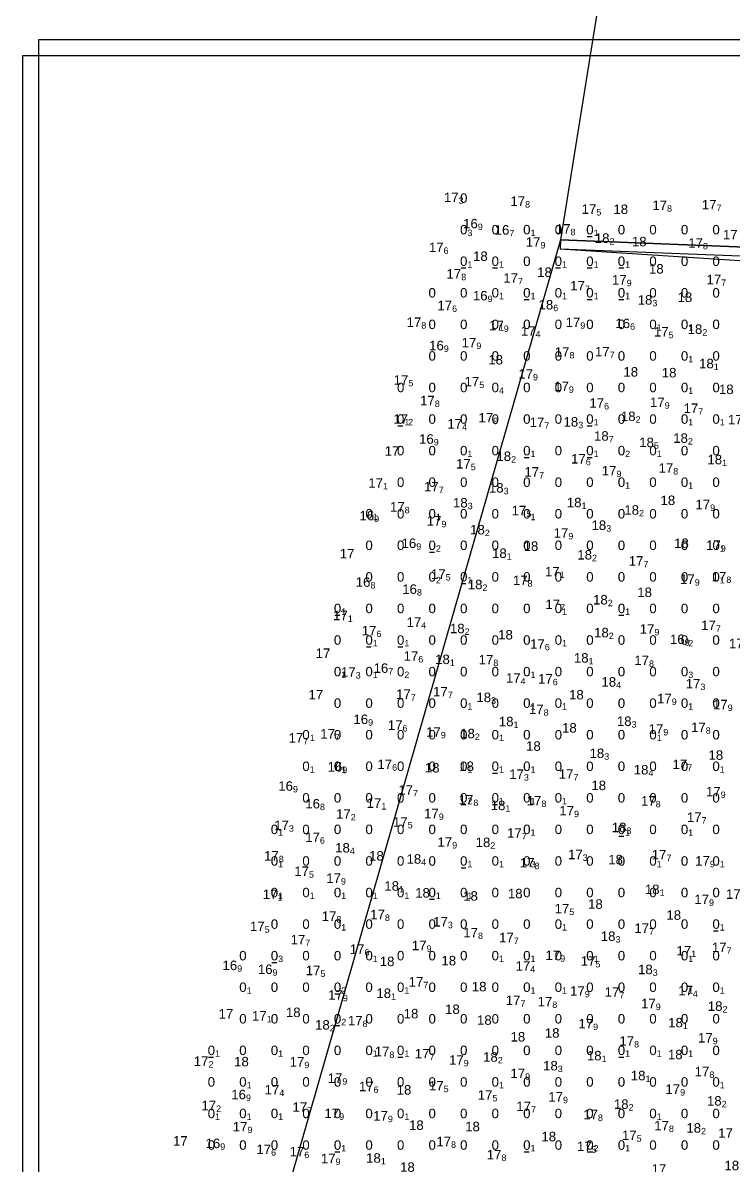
# Model space of a CAD drawing. Header units: millimetres. Extents: x 0 to 581027, y 0 to 6627194.
# Drawn here: x 580007.4 to 580142.5, y 6625820.2 to 6626037.3 of the extents above; entities that cross this region are included whole.
import ezdxf
from ezdxf.enums import TextEntityAlignment as Align

# ---------------------------------------------------------------- set-up
doc = ezdxf.new("R2010")
doc.units = ezdxf.units.MM
doc.layers.add('Soundings_1000', color=7, linetype='Continuous', true_color=0x000000)
doc.layers.add('soundings_diff', color=7, linetype='Continuous', true_color=0x000000)
for name, color, linetype in [('tiff', 7, 'Continuous'), ('tiff17.2', 7, 'Continuous'), ('Этап 3.2 верхняя бровка', 7, 'Continuous'), ('Этап 3.2 нижняя бровка', 7, 'Continuous'), ('Этап 3.2 рабочая прорезь', 7, 'Continuous'), ('Этап 4.2 нижняя бровка', 7, 'Continuous')]:
    doc.layers.add(name, color=color, linetype=linetype)
doc.styles.get("Standard").update_dxf_attribs({"font": 'arial.ttf'})
picture_1 = doc.add_image_def('image2.tif', size_in_pixel=(3838, 2796))
picture_2 = doc.add_image_def('image3.tif', size_in_pixel=(3838, 2796))
picture_3 = doc.add_image_def('image4.tif', size_in_pixel=(2844, 2049))

msp = doc.modelspace()

# ---------------------------------------------------------------- linework, layer by layer
at = {"layer": 'soundings_diff', "color": 18, "true_color": 0x000000}
for p, q in [((580114.78, 6625996.72, -0.05), (580115.72, 6625996.72, -0.05)), ((580090.78, 6625990.72, -0.05), (580091.72, 6625990.72, -0.05)), ((580096.78, 6625990.72, -0.05), (580097.72, 6625990.72, -0.05)), ((580108.78, 6625990.72, -0.05), (580109.72, 6625990.72, -0.05)), ((580114.78, 6625990.72, -0.1), (580115.72, 6625990.72, -0.1)), ((580120.78, 6625990.72, -0.07), (580121.72, 6625990.72, -0.07)), ((580102.78, 6625984.72, -0.05), (580103.72, 6625984.72, -0.05)), ((580114.78, 6625984.72, -0.07), (580115.72, 6625984.72, -0.07)), ((580120.78, 6625984.72, -0.07), (580121.72, 6625984.72, -0.07)), ((580078.78, 6625960.72, -0.11), (580079.72, 6625960.72, -0.11)), ((580114.78, 6625960.72, -0.06), (580115.72, 6625960.72, -0.06)), ((580102.78, 6625954.72, -0.09), (580103.72, 6625954.72, -0.09)), ((580114.78, 6625954.72, -0.14), (580115.72, 6625954.72, -0.14)), ((580084.78, 6625936.72, -0.18), (580085.72, 6625936.72, -0.18)), ((580090.78, 6625930.72, -0.05), (580091.72, 6625930.72, -0.05)), ((580066.78, 6625924.72, -0.06), (580067.72, 6625924.72, -0.06)), ((580120.78, 6625924.72, -0.05), (580121.72, 6625924.72, -0.05)), ((580072.78, 6625918.72, -0.09), (580073.72, 6625918.72, -0.09)), ((580078.78, 6625918.72, -0.06), (580079.72, 6625918.72, -0.06)), ((580096.78, 6625894.72, -0.05), (580097.72, 6625894.72, -0.05)), ((580090.78, 6625888.72, -0.21), (580091.72, 6625888.72, -0.21)), ((580096.78, 6625888.72, -0.06), (580097.72, 6625888.72, -0.06)), ((580120.78, 6625882.72, -0.09), (580121.72, 6625882.72, -0.09)), ((580090.78, 6625876.72, -0.05), (580091.72, 6625876.72, -0.05)), ((580084.78, 6625870.72, -0.05), (580085.72, 6625870.72, -0.05)), ((580138.78, 6625864.72, -0.05), (580139.72, 6625864.72, -0.05)), ((580054.78, 6625858.72, -0.27), (580055.72, 6625858.72, -0.27)), ((580066.78, 6625852.72, -0.15), (580067.72, 6625852.72, -0.15)), ((580066.78, 6625846.72, -0.2), (580067.72, 6625846.72, -0.2)), ((580042.78, 6625840.72, -0.08), (580043.72, 6625840.72, -0.08)), ((580078.78, 6625840.72, -0.05), (580079.72, 6625840.72, -0.05)), ((580120.78, 6625840.72, -0.06), (580121.72, 6625840.72, -0.06)), ((580066.78, 6625822.72, -0.06), (580067.72, 6625822.72, -0.06)), ((580102.78, 6625822.72, -0.05), (580103.72, 6625822.72, -0.05)), ((580114.78, 6625822.72, -0.16), (580115.72, 6625822.72, -0.16))]:
    msp.add_line(p, q, dxfattribs=at)
at = {"layer": 'Этап 3.2 верхняя бровка', "color": 3, "lineweight": 30}
msp.add_lwpolyline([(580109.64, 6625994.38), (580176, 6625990.07), (580289.72, 6625956.01), (580347.34, 6625928.72), (580434.28, 6625915.16), (580568.81, 6625931.39), (580570.09, 6625963.7)], dxfattribs=at)
at = {"layer": 'Этап 3.2 нижняя бровка', "color": 1, "lineweight": 30}
msp.add_lwpolyline([(580576.58, 6626127.97), (580534.6, 6626089.19), (580127.29, 6626105.37), (580109.71, 6625996.05), (580570.65, 6625977.85), (580576.58, 6626127.97)], dxfattribs=at)
at = {"layer": 'Этап 3.2 рабочая прорезь', "color": 5, "lineweight": 30}
msp.add_lwpolyline([(580109.71, 6625996.05), (580109.64, 6625994.38), (580176.53, 6625991.74), (580290.65, 6625968.42), (580348.76, 6625957.82), (580436, 6625950.56), (580570.09, 6625963.7), (580570.65, 6625977.85)], dxfattribs=at)
at = {"layer": 'Этап 4.2 нижняя бровка', "color": 1, "lineweight": 30}
msp.add_lwpolyline([(580570.65, 6625977.85), (580109.71, 6625996.05), (580034.52, 6625734.46), (580560.2, 6625713.67), (580570.65, 6625977.85)], dxfattribs=at)

# ---------------------------------------------------------------- texts
at = {"layer": 'Soundings_1000', "color": 18, "true_color": 0x000000}
for s, p in [('17', (580090.32, 6626004.13, 17.29)), ('17', (580102.97, 6626003.42, 17.78)), ('17', (580129.97, 6626002.64, 17.82)), ('17', (580139.38, 6626002.76, 17.65)), ('17', (580116.52, 6626001.91, 17.48)), ('18', (580122.56, 6626001.88, 18.03)), ('16', (580093.98, 6625999.15, 16.88)), ('16', (580099.98, 6625997.95, 16.72)), ('17', (580111.61, 6625998.15, 17.77)), ('17', (580105.89, 6625995.65, 17.93)), ('18', (580119.02, 6625996.39, 18.16)), ('18', (580126.08, 6625995.73, 18)), ('17', (580143.39, 6625997.05, 17.29)), ('17', (580087.46, 6625994.63, 17.59)), ('17', (580136.8, 6625995.47, 17.8)), ('18', (580095.87, 6625992.96, 17.95)), ('17', (580090.81, 6625989.61, 17.82)), ('18', (580108.06, 6625989.91, 17.97)), ('18', (580129.33, 6625990.56, 17.95)), ('17', (580101.61, 6625988.8, 17.65)), ('17', (580114.34, 6625987.34, 17.73)), ('17', (580122.29, 6625988.47, 17.89)), ('17', (580140.27, 6625988.53, 17.67)), ('16', (580095.84, 6625985.45, 16.89)), ('18', (580134.76, 6625985.15, 18.03)), ('17', (580089.08, 6625983.59, 17.64)), ('18', (580108.32, 6625983.73, 18.59)), ('18', (580127.18, 6625984.65, 18.32)), ('17', (580083.22, 6625980.41, 17.78)), ('17', (580098.92, 6625979.79, 17.86)), ('17', (580104.96, 6625978.75, 17.41)), ('17', (580113.47, 6625980.39, 17.89)), ('16', (580122.94, 6625980.19, 16.61)), ('17', (580130.26, 6625978.59, 17.48)), ('18', (580136.68, 6625979.09, 18.16)), ('17', (580093.7, 6625976.52, 17.87)), ('16', (580087.51, 6625975.98, 16.89)), ('17', (580111.41, 6625974.75, 17.8)), ('17', (580119.05, 6625974.81, 17.68)), ('18', (580098.77, 6625973.28, 18.03)), ('18', (580138.86, 6625972.55, 18.08)), ('17', (580104.47, 6625970.56, 17.91)), ('18', (580124.46, 6625970.97, 17.98)), ('18', (580131.76, 6625970.82, 17.98)), ('17', (580080.77, 6625969.44, 17.5)), ('17', (580094.25, 6625969.12, 17.45)), ('17', (580111.3, 6625968.21, 17.93)), ('18', (580142.63, 6625967.65, 18.04)), ('17', (580085.8, 6625965.52, 17.82)), ('17', (580117.99, 6625965.04, 17.59)), ('17', (580129.52, 6625965.19, 17.94)), ('17', (580135.9, 6625964.06, 17.72)), ('17', (580080.72, 6625962.02, 17.19)), ('17', (580090.98, 6625961.1, 17.4)), ('17', (580096.9, 6625962.25, 17.92)), ('17', (580106.62, 6625961.38, 17.68)), ('18', (580113.07, 6625961.48, 18.32)), ('18', (580123.99, 6625962.52, 18.15)), ('17', (580144.33, 6625961.89, 17.71)), ('18', (580118.87, 6625958.79, 18.67)), ('16', (580085.6, 6625958.21, 16.9)), ('18', (580127.47, 6625957.56, 18.48)), ('18', (580133.94, 6625958.38, 18.21)), ('17', (580079.06, 6625955.92, 17.01)), ('18', (580100.31, 6625954.94, 18.24)), ('17', (580114.51, 6625954.45, 17.57)), ('17', (580092.64, 6625953.5, 17.46)), ('17', (580120.35, 6625952.19, 17.91)), ('17', (580131.15, 6625952.68, 17.8)), ('18', (580140.44, 6625954.3, 18.05)), ('17', (580105.63, 6625951.96, 17.68)), ('17', (580075.94, 6625949.85, 17.09)), ('17', (580086.55, 6625949.16, 17.69)), ('18', (580098.88, 6625948.93, 18.28)), ('18', (580092.05, 6625946.09, 18.25)), ('18', (580113.7, 6625946.14, 18.05)), ('18', (580131.52, 6625946.56, 18.04)), ('17', (580138.16, 6625945.76, 17.86)), ('16', (580074.26, 6625943.65, 16.94)), ('17', (580080.06, 6625945.31, 17.81)), ('17', (580103.2, 6625944.61, 17.49)), ('18', (580124.64, 6625944.72, 18.19)), ('17', (580087.06, 6625942.65, 17.94)), ('18', (580118.4, 6625941.82, 18.27)), ('18', (580095.31, 6625940.97, 18.19)), ('17', (580111.2, 6625940.36, 17.86)), ('16', (580082.27, 6625938.39, 16.88)), ('18', (580105.48, 6625937.84, 17.95)), ('18', (580134.11, 6625938.39, 17.99)), ('17', (580140.19, 6625938.03, 17.94)), ('17', (580070.52, 6625936.43, 17.04)), ('18', (580099.48, 6625936.5, 18.13)), ('18', (580115.7, 6625936.2, 18.16)), ('17', (580125.48, 6625935.04, 17.68)), ('17', (580109.54, 6625933, 17.09)), ('16', (580073.55, 6625931.01, 16.8)), ('17', (580087.86, 6625932.52, 17.46)), ('18', (580094.87, 6625930.55, 18.15)), ('17', (580103.44, 6625931.35, 17.82)), ('17', (580135.24, 6625931.57, 17.85)), ('17', (580141.24, 6625932.06, 17.83)), ('16', (580082.4, 6625929.67, 16.79)), ('18', (580127.1, 6625929.07, 17.98)), ('17', (580109.62, 6625926.77, 17.69)), ('18', (580118.69, 6625927.65, 18.18)), ('17', (580069.25, 6625924.67, 17.07)), ('17', (580074.69, 6625921.78, 17.57)), ('17', (580083.22, 6625923.39, 17.43)), ('18', (580091.47, 6625922.2, 18.17)), ('17', (580127.57, 6625922.1, 17.89)), ('17', (580139.25, 6625922.8, 17.72)), ('18', (580100.64, 6625921, 17.95)), ('18', (580118.89, 6625921.41, 18.22)), ('16', (580133.32, 6625920.14, 16.87)), ('17', (580065.93, 6625917.49, 16.99)), ('17', (580106.71, 6625919.25, 17.61)), ('17', (580144.52, 6625919.33, 17.09)), ('17', (580082.66, 6625916.95, 17.55)), ('18', (580088.66, 6625916.32, 18.1)), ('17', (580096.92, 6625916.25, 17.83)), ('18', (580115.04, 6625916.6, 18.08)), ('17', (580126.53, 6625916.12, 17.83)), ('17', (580070.75, 6625913.91, 17.27)), ('16', (580076.95, 6625914.66, 16.7)), ('17', (580102.12, 6625912.79, 17.44)), ('17', (580108.23, 6625912.62, 17.59)), ('18', (580120.29, 6625912.05, 18.4)), ('17', (580136.32, 6625911.71, 17.31)), ('17', (580064.57, 6625909.61, 16.98)), ('17', (580081.22, 6625909.7, 17.71)), ('17', (580088.27, 6625910.2, 17.65)), ('18', (580096.5, 6625909.09, 18.29)), ('18', (580114.13, 6625909.61, 18)), ('17', (580130.86, 6625908.88, 17.93)), ('17', (580106.5, 6625906.83, 17.77)), ('17', (580141.5, 6625907.73, 17.85)), ('16', (580073.11, 6625904.93, 16.88)), ('18', (580100.77, 6625904.51, 18.13)), ('18', (580123.22, 6625904.57, 18.29)), ('17', (580079.66, 6625903.82, 17.63)), ('17', (580086.94, 6625902.53, 17.93)), ('18', (580093.41, 6625902.22, 18.18)), ('18', (580112.8, 6625903.31, 17.96)), ('17', (580129.26, 6625903.08, 17.86)), ('17', (580137.33, 6625903.4, 17.8)), ('17', (580060.77, 6625901.4, 17.68)), ('17', (580066.8, 6625902.16, 17.66)), ('18', (580105.95, 6625899.84, 18.03)), ('18', (580118.02, 6625898.47, 18.27)), ('18', (580140.65, 6625898.13, 18.02)), ('16', (580068.2, 6625895.9, 16.93)), ('17', (580077.68, 6625896.38, 17.57)), ('18', (580086.69, 6625895.72, 17.99)), ('18', (580093.24, 6625896, 18.04)), ('17', (580133.8, 6625896.35, 17.72)), ('17', (580102.74, 6625894.49, 17.33)), ('17', (580112.17, 6625894.52, 17.74)), ('18', (580126.43, 6625895.35, 18.39)), ('16', (580058.82, 6625892.25, 16.94)), ('17', (580081.65, 6625891.5, 17.74)), ('18', (580118.37, 6625892.37, 18)), ('17', (580093.13, 6625889.66, 17.8)), ('17', (580106.08, 6625889.48, 17.75)), ('17', (580127.81, 6625889.42, 17.82)), ('17', (580140.17, 6625891.19, 17.91)), ('16', (580063.96, 6625888.89, 16.78)), ('17', (580075.63, 6625889, 17.05)), ('18', (580099.23, 6625888.56, 18.13)), ('17', (580112.28, 6625887.55, 17.93)), ('17', (580069.81, 6625886.93, 17.21)), ('17', (580080.64, 6625885.42, 17.51)), ('17', (580086.55, 6625887.03, 17.94)), ('17', (580136.54, 6625886.33, 17.71)), ('17', (580058.05, 6625884.78, 17.31)), ('17', (580102.33, 6625883.31, 17.65)), ('18', (580122.25, 6625884.37, 18.27)), ('17', (580063.94, 6625882.51, 17.58)), ('18', (580069.64, 6625880.51, 18.43)), ('17', (580089.1, 6625881.59, 17.91)), ('18', (580096.36, 6625881.54, 18.18)), ('17', (580056.12, 6625878.98, 17.75)), ('18', (580076.09, 6625878.97, 17.95)), ('18', (580083.22, 6625878.38, 18.36)), ('17', (580113.93, 6625879.24, 17.27)), ('17', (580129.85, 6625879.2, 17.67)), ('17', (580104.76, 6625877.66, 17.8)), ('18', (580121.58, 6625878.26, 18.03)), ('17', (580138.11, 6625878.02, 17.85)), ('17', (580061.86, 6625876.05, 17.47)), ('17', (580067.94, 6625874.73, 17.91)), ('18', (580078.99, 6625873.25, 18.11)), ('18', (580084.86, 6625871.95, 17.98)), ('18', (580102.49, 6625871.81, 17.96)), ('18', (580128.55, 6625872.6, 18.05)), ('17', (580055.88, 6625871.67, 17.06)), ('18', (580093.99, 6625871.35, 17.97)), ('18', (580117.74, 6625869.81, 18)), ('17', (580137.95, 6625870.69, 17.94)), ('17', (580143.97, 6625871.7, 17.72)), ('17', (580067.08, 6625867.51, 17.76)), ('17', (580076.3, 6625867.82, 17.77)), ('17', (580111.37, 6625868.94, 17.54)), ('18', (580132.64, 6625867.72, 17.99)), ('17', (580053.44, 6625865.57, 17.45)), ('17', (580088.28, 6625866.44, 17.34)), ('17', (580094.01, 6625864.38, 17.81)), ('17', (580100.82, 6625863.45, 17.7)), ('18', (580120.16, 6625863.71, 18.25)), ('17', (580126.55, 6625865.23, 17.74)), ('17', (580061.16, 6625863.04, 17.65)), ('17', (580072.42, 6625861.24, 17.62)), ('17', (580084.22, 6625861.94, 17.86)), ('17', (580141.29, 6625861.58, 17.72)), ('18', (580078.12, 6625858.91, 18)), ('18', (580089.85, 6625859.06, 18)), ('17', (580109.64, 6625860.07, 17.93)), ('17', (580116.35, 6625858.99, 17.51)), ('17', (580134.56, 6625860.94, 17.14)), ('16', (580048.21, 6625858.16, 16.93)), ('16', (580054.94, 6625857.41, 16.86)), ('17', (580064.04, 6625857.19, 17.49)), ('17', (580103.95, 6625858.05, 17.35)), ('18', (580127.25, 6625857.38, 18.29)), ('17', (580083.62, 6625855.03, 17.7)), ('17', (580068.31, 6625852.54, 17.93)), ('18', (580077.48, 6625852.86, 18.13)), ('18', (580095.63, 6625854.12, 18)), ('17', (580114.33, 6625853.3, 17.93)), ('17', (580120.89, 6625853.09, 17.74)), ('17', (580134.89, 6625853.37, 17.36)), ('17', (580102.09, 6625851.52, 17.72)), ('17', (580108.14, 6625851.27, 17.75)), ('17', (580127.82, 6625850.9, 17.89)), ('18', (580140.52, 6625850.41, 18.16)), ('17', (580047.46, 6625848.95, 17.01)), ('17', (580053.82, 6625848.56, 17.07)), ('18', (580060.27, 6625849.23, 17.98)), ('18', (580082.67, 6625848.98, 17.98)), ('18', (580090.55, 6625849.81, 17.95)), ('18', (580065.82, 6625846.85, 18.18)), ('17', (580072.06, 6625847.65, 17.78)), ('18', (580096.62, 6625847.76, 18)), ('17', (580115.91, 6625847.08, 17.89)), ('18', (580132.98, 6625847.27, 18.11)), ('18', (580103, 6625844.58, 18.02)), ('18', (580109.52, 6625845.31, 17.98)), ('17', (580123.7, 6625843.77, 17.83)), ('17', (580138.65, 6625844.39, 17.89)), ('17', (580077.16, 6625841.78, 17.8)), ('17', (580042.75, 6625839.95, 17.24)), ('18', (580050.42, 6625839.86, 18)), ('17', (580060.98, 6625839.82, 17.88)), ('17', (580084.79, 6625841.37, 17.74)), ('17', (580091.3, 6625840.17, 17.92)), ('18', (580097.77, 6625840.74, 18.18)), ('18', (580117.52, 6625841, 18.06)), ('18', (580132.93, 6625841.2, 17.99)), ('17', (580102.98, 6625837.63, 17.94)), ('18', (580109.19, 6625839.09, 18.27)), ('18', (580125.87, 6625837.22, 18.05)), ('17', (580138.02, 6625837.98, 17.79)), ('17', (580068.21, 6625836.71, 17.87)), ('17', (580074.16, 6625835.14, 17.62)), ('17', (580087.48, 6625835.27, 17.46)), ('16', (580049.88, 6625833.6, 16.86)), ('17', (580056.23, 6625834.53, 17.36)), ('18', (580081.34, 6625834.5, 18.02)), ('17', (580096.76, 6625833.51, 17.45)), ('17', (580110.17, 6625833.17, 17.86)), ('17', (580132.45, 6625834.62, 17.94)), ('17', (580044.2, 6625831.52, 17.18)), ('17', (580061.52, 6625831.22, 17.7)), ('17', (580104.1, 6625831.37, 17.72)), ('18', (580122.65, 6625831.78, 18.18)), ('18', (580140.36, 6625832.4, 18.19)), ('17', (580067.6, 6625830.02, 17.9)), ('17', (580076.87, 6625829.56, 17.93)), ('17', (580116.82, 6625829.8, 17.83)), ('17', (580050.17, 6625827.5, 17.93)), ('18', (580083.69, 6625827.78, 18.01)), ('18', (580094.37, 6625827.52, 18.01)), ('17', (580130.32, 6625827.7, 17.76)), ('18', (580136.44, 6625827.26, 18.23)), ('17', (580142.49, 6625826.28, 17.9)), ('17', (580038.8, 6625824.79, 17)), ('16', (580044.99, 6625824.32, 16.91)), ('17', (580088.89, 6625824.68, 17.81)), ('18', (580108.87, 6625825.62, 17.97)), ('17', (580124.18, 6625825.84, 17.5)), ('17', (580054.66, 6625823.19, 17.64)), ('17', (580060.97, 6625822.74, 17.63)), ('17', (580098.48, 6625822.19, 17.78)), ('17', (580115.63, 6625823.75, 17.53)), ('17', (580066.92, 6625821.44, 17.88)), ('18', (580075.53, 6625821.54, 18.07)), ('18', (580081.99, 6625819.81, 18.19)), ('18', (580143.68, 6625820.12, 18.24)), ('17', (580129.83, 6625819.45, 17.94))]:
    msp.add_text(s, height=1.8, dxfattribs=at).set_placement(p, align=Align.MIDDLE_RIGHT)
for s, p in [('3', (580090.32, 6626004.13, 17.29)), ('8', (580102.97, 6626003.42, 17.78)), ('5', (580116.52, 6626001.91, 17.48)), ('8', (580129.97, 6626002.64, 17.82)), ('7', (580139.38, 6626002.76, 17.65)), ('9', (580093.98, 6625999.15, 16.88)), ('7', (580099.98, 6625997.95, 16.72)), ('8', (580111.61, 6625998.15, 17.77)), ('6', (580087.46, 6625994.63, 17.59)), ('9', (580105.89, 6625995.65, 17.93)), ('2', (580119.02, 6625996.39, 18.16)), ('8', (580136.8, 6625995.47, 17.8)), ('8', (580090.81, 6625989.61, 17.82)), ('7', (580101.61, 6625988.8, 17.65)), ('9', (580122.29, 6625988.47, 17.89)), ('7', (580140.27, 6625988.53, 17.67)), ('7', (580114.34, 6625987.34, 17.73)), ('6', (580089.08, 6625983.59, 17.64)), ('9', (580095.84, 6625985.45, 16.89)), ('6', (580108.32, 6625983.73, 18.59)), ('3', (580127.18, 6625984.65, 18.32)), ('8', (580083.22, 6625980.41, 17.78)), ('9', (580098.92, 6625979.79, 17.86)), ('9', (580113.47, 6625980.39, 17.89)), ('6', (580122.94, 6625980.19, 16.61)), ('4', (580104.96, 6625978.75, 17.41)), ('5', (580130.26, 6625978.59, 17.48)), ('2', (580136.68, 6625979.09, 18.16)), ('9', (580087.51, 6625975.98, 16.89)), ('9', (580093.7, 6625976.52, 17.87)), ('7', (580119.05, 6625974.81, 17.68)), ('8', (580111.41, 6625974.75, 17.8)), ('9', (580104.47, 6625970.56, 17.91)), ('1', (580138.86, 6625972.55, 18.08)), ('5', (580080.77, 6625969.44, 17.5)), ('5', (580094.25, 6625969.12, 17.45)), ('9', (580111.3, 6625968.21, 17.93)), ('8', (580085.8, 6625965.52, 17.82)), ('6', (580117.99, 6625965.04, 17.59)), ('9', (580129.52, 6625965.19, 17.94)), ('7', (580135.9, 6625964.06, 17.72)), ('2', (580080.72, 6625962.02, 17.19)), ('9', (580096.9, 6625962.25, 17.92)), ('2', (580123.99, 6625962.52, 18.15)), ('4', (580090.98, 6625961.1, 17.4)), ('7', (580106.62, 6625961.38, 17.68)), ('3', (580113.07, 6625961.48, 18.32)), ('9', (580085.6, 6625958.21, 16.9)), ('7', (580118.87, 6625958.79, 18.67)), ('5', (580127.47, 6625957.56, 18.48)), ('2', (580133.94, 6625958.38, 18.21)), ('5', (580092.64, 6625953.5, 17.46)), ('2', (580100.31, 6625954.94, 18.24)), ('6', (580114.51, 6625954.45, 17.57)), ('1', (580140.44, 6625954.3, 18.05)), ('7', (580105.63, 6625951.96, 17.68)), ('9', (580120.35, 6625952.19, 17.91)), ('8', (580131.15, 6625952.68, 17.8)), ('1', (580075.94, 6625949.85, 17.09)), ('7', (580086.55, 6625949.16, 17.69)), ('3', (580098.88, 6625948.93, 18.28)), ('8', (580080.06, 6625945.31, 17.81)), ('3', (580092.05, 6625946.09, 18.25)), ('5', (580103.2, 6625944.61, 17.49)), ('1', (580113.7, 6625946.14, 18.05)), ('2', (580124.64, 6625944.72, 18.19)), ('9', (580138.16, 6625945.76, 17.86)), ('9', (580074.26, 6625943.65, 16.94)), ('9', (580087.06, 6625942.65, 17.94)), ('2', (580095.31, 6625940.97, 18.19)), ('9', (580111.2, 6625940.36, 17.86)), ('3', (580118.4, 6625941.82, 18.27)), ('9', (580082.27, 6625938.39, 16.88)), ('9', (580140.19, 6625938.03, 17.94)), ('1', (580099.48, 6625936.5, 18.13)), ('2', (580115.7, 6625936.2, 18.16)), ('7', (580125.48, 6625935.04, 17.68)), ('5', (580087.86, 6625932.52, 17.46)), ('8', (580103.44, 6625931.35, 17.82)), ('1', (580109.54, 6625933, 17.09)), ('9', (580135.24, 6625931.57, 17.85)), ('8', (580141.24, 6625932.06, 17.83)), ('8', (580073.55, 6625931.01, 16.8)), ('8', (580082.4, 6625929.67, 16.79)), ('2', (580094.87, 6625930.55, 18.15)), ('2', (580118.69, 6625927.65, 18.18)), ('7', (580109.62, 6625926.77, 17.69)), ('1', (580069.25, 6625924.67, 17.07)), ('4', (580083.22, 6625923.39, 17.43)), ('7', (580139.25, 6625922.8, 17.72)), ('6', (580074.69, 6625921.78, 17.57)), ('2', (580091.47, 6625922.2, 18.17)), ('2', (580118.89, 6625921.41, 18.22)), ('9', (580127.57, 6625922.1, 17.89)), ('6', (580106.71, 6625919.25, 17.61)), ('9', (580133.32, 6625920.14, 16.87)), ('6', (580082.66, 6625916.95, 17.55)), ('1', (580088.66, 6625916.32, 18.1)), ('8', (580096.92, 6625916.25, 17.83)), ('1', (580115.04, 6625916.6, 18.08)), ('7', (580076.95, 6625914.66, 16.7)), ('8', (580126.53, 6625916.12, 17.83)), ('3', (580070.75, 6625913.91, 17.27)), ('4', (580102.12, 6625912.79, 17.44)), ('6', (580108.23, 6625912.62, 17.59)), ('4', (580120.29, 6625912.05, 18.4)), ('7', (580081.22, 6625909.7, 17.71)), ('7', (580088.27, 6625910.2, 17.65)), ('3', (580136.32, 6625911.71, 17.31)), ('3', (580096.5, 6625909.09, 18.29)), ('9', (580130.86, 6625908.88, 17.93)), ('9', (580141.5, 6625907.73, 17.85)), ('8', (580106.5, 6625906.83, 17.77)), ('9', (580073.11, 6625904.93, 16.88)), ('6', (580079.66, 6625903.82, 17.63)), ('1', (580100.77, 6625904.51, 18.13)), ('3', (580123.22, 6625904.57, 18.29)), ('8', (580137.33, 6625903.4, 17.8)), ('7', (580060.77, 6625901.4, 17.68)), ('7', (580066.8, 6625902.16, 17.66)), ('9', (580086.94, 6625902.53, 17.93)), ('2', (580093.41, 6625902.22, 18.18)), ('9', (580129.26, 6625903.08, 17.86)), ('3', (580118.02, 6625898.47, 18.27)), ('9', (580068.2, 6625895.9, 16.93)), ('6', (580077.68, 6625896.38, 17.57)), ('3', (580102.74, 6625894.49, 17.33)), ('7', (580112.17, 6625894.52, 17.74)), ('4', (580126.43, 6625895.35, 18.39)), ('7', (580133.8, 6625896.35, 17.72)), ('9', (580058.82, 6625892.25, 16.94)), ('7', (580081.65, 6625891.5, 17.74)), ('9', (580140.17, 6625891.19, 17.91)), ('8', (580063.96, 6625888.89, 16.78)), ('1', (580075.63, 6625889, 17.05)), ('8', (580093.13, 6625889.66, 17.8)), ('1', (580099.23, 6625888.56, 18.13)), ('8', (580106.08, 6625889.48, 17.75)), ('8', (580127.81, 6625889.42, 17.82)), ('2', (580069.81, 6625886.93, 17.21)), ('9', (580086.55, 6625887.03, 17.94)), ('9', (580112.28, 6625887.55, 17.93)), ('7', (580136.54, 6625886.33, 17.71)), ('3', (580058.05, 6625884.78, 17.31)), ('5', (580080.64, 6625885.42, 17.51)), ('3', (580122.25, 6625884.37, 18.27)), ('6', (580063.94, 6625882.51, 17.58)), ('9', (580089.1, 6625881.59, 17.91)), ('2', (580096.36, 6625881.54, 18.18)), ('7', (580102.33, 6625883.31, 17.65)), ('4', (580069.64, 6625880.51, 18.43)), ('3', (580113.93, 6625879.24, 17.27)), ('8', (580056.12, 6625878.98, 17.75)), ('4', (580083.22, 6625878.38, 18.36)), ('8', (580104.76, 6625877.66, 17.8)), ('7', (580129.85, 6625879.2, 17.67)), ('9', (580138.11, 6625878.02, 17.85)), ('5', (580061.86, 6625876.05, 17.47)), ('9', (580067.94, 6625874.73, 17.91)), ('1', (580078.99, 6625873.25, 18.11)), ('1', (580055.88, 6625871.67, 17.06)), ('1', (580128.55, 6625872.6, 18.05)), ('9', (580137.95, 6625870.69, 17.94)), ('5', (580111.37, 6625868.94, 17.54)), ('8', (580067.08, 6625867.51, 17.76)), ('8', (580076.3, 6625867.82, 17.77)), ('3', (580088.28, 6625866.44, 17.34)), ('5', (580053.44, 6625865.57, 17.45)), ('8', (580094.01, 6625864.38, 17.81)), ('7', (580126.55, 6625865.23, 17.74)), ('7', (580061.16, 6625863.04, 17.65)), ('9', (580084.22, 6625861.94, 17.86)), ('7', (580100.82, 6625863.45, 17.7)), ('3', (580120.16, 6625863.71, 18.25)), ('6', (580072.42, 6625861.24, 17.62)), ('9', (580109.64, 6625860.07, 17.93)), ('1', (580134.56, 6625860.94, 17.14)), ('7', (580141.29, 6625861.58, 17.72)), ('9', (580048.21, 6625858.16, 16.93)), ('4', (580103.95, 6625858.05, 17.35)), ('5', (580116.35, 6625858.99, 17.51)), ('9', (580054.94, 6625857.41, 16.86)), ('5', (580064.04, 6625857.19, 17.49)), ('3', (580127.25, 6625857.38, 18.29)), ('7', (580083.62, 6625855.03, 17.7)), ('9', (580114.33, 6625853.3, 17.93)), ('4', (580134.89, 6625853.37, 17.36)), ('9', (580068.31, 6625852.54, 17.93)), ('1', (580077.48, 6625852.86, 18.13)), ('7', (580102.09, 6625851.52, 17.72)), ('8', (580108.14, 6625851.27, 17.75)), ('7', (580120.89, 6625853.09, 17.74)), ('9', (580127.82, 6625850.9, 17.89)), ('2', (580140.52, 6625850.41, 18.16)), ('1', (580053.82, 6625848.56, 17.07)), ('2', (580065.82, 6625846.85, 18.18)), ('8', (580072.06, 6625847.65, 17.78)), ('9', (580115.91, 6625847.08, 17.89)), ('1', (580132.98, 6625847.27, 18.11)), ('8', (580123.7, 6625843.77, 17.83)), ('9', (580138.65, 6625844.39, 17.89)), ('8', (580077.16, 6625841.78, 17.8)), ('7', (580084.79, 6625841.37, 17.74)), ('9', (580091.3, 6625840.17, 17.92)), ('2', (580097.77, 6625840.74, 18.18)), ('1', (580117.52, 6625841, 18.06)), ('2', (580042.75, 6625839.95, 17.24)), ('9', (580060.98, 6625839.82, 17.88)), ('3', (580109.19, 6625839.09, 18.27)), ('8', (580138.02, 6625837.98, 17.79)), ('9', (580068.21, 6625836.71, 17.87)), ('9', (580102.98, 6625837.63, 17.94)), ('1', (580125.87, 6625837.22, 18.05)), ('4', (580056.23, 6625834.53, 17.36)), ('6', (580074.16, 6625835.14, 17.62)), ('5', (580087.48, 6625835.27, 17.46)), ('9', (580132.45, 6625834.62, 17.94)), ('2', (580044.2, 6625831.52, 17.18)), ('9', (580049.88, 6625833.6, 16.86)), ('5', (580096.76, 6625833.51, 17.45)), ('9', (580110.17, 6625833.17, 17.86)), ('2', (580122.65, 6625831.78, 18.18)), ('2', (580140.36, 6625832.4, 18.19)), ('7', (580061.52, 6625831.22, 17.7)), ('9', (580067.6, 6625830.02, 17.9)), ('9', (580076.87, 6625829.56, 17.93)), ('7', (580104.1, 6625831.37, 17.72)), ('8', (580116.82, 6625829.8, 17.83)), ('9', (580050.17, 6625827.5, 17.93)), ('8', (580130.32, 6625827.7, 17.76)), ('2', (580136.44, 6625827.26, 18.23)), ('5', (580124.18, 6625825.84, 17.5)), ('9', (580044.99, 6625824.32, 16.91)), ('6', (580054.66, 6625823.19, 17.64)), ('8', (580088.89, 6625824.68, 17.81)), ('5', (580115.63, 6625823.75, 17.53)), ('6', (580060.97, 6625822.74, 17.63)), ('9', (580066.92, 6625821.44, 17.88)), ('1', (580075.53, 6625821.54, 18.07)), ('8', (580098.48, 6625822.19, 17.78))]:
    msp.add_text(s, height=1.22, dxfattribs=at).set_placement(p, align=Align.TOP_LEFT)
at = {"layer": 'soundings_diff', "color": 18, "true_color": 0x000000}
for p in [(580092, 6626004, 0.01), (580092, 6625998, 0.28), (580098, 6625998, 0.02), (580104, 6625998, 0.09), (580110, 6625998, 0.04), (580116, 6625998, -0.05), (580122, 6625998, -0.03), (580128, 6625998, -0.01), (580134, 6625998, -0.03), (580140, 6625998, 0.04), (580092, 6625992, -0.05), (580098, 6625992, -0.05), (580104, 6625992, -0.02), (580110, 6625992, -0.05), (580116, 6625992, -0.1), (580122, 6625992, -0.07), (580128, 6625992), (580134, 6625992, -0.03), (580140, 6625992, -0.03), (580086, 6625986, -0.01), (580092, 6625986, 0.03), (580098, 6625986, 0.09), (580104, 6625986, -0.05), (580110, 6625986, 0.09), (580116, 6625986, -0.07), (580122, 6625986, -0.07), (580128, 6625986, -0.02), (580134, 6625986, -0.03), (580140, 6625986, -0.03), (580086, 6625980, 0.03), (580092, 6625980, -0.04), (580098, 6625980, 0.06), (580104, 6625980, 0.01), (580110, 6625980, -0.01), (580116, 6625980, 0.02), (580122, 6625980, -0.01), (580128, 6625980, 0.06), (580134, 6625980, 0.05), (580140, 6625980, 0.04), (580086, 6625974, 0.04), (580092, 6625974, 0.02), (580098, 6625974, 0.02), (580104, 6625974, -0.02), (580110, 6625974, 0.03), (580116, 6625974, 0.01), (580122, 6625974), (580128, 6625974, 0.02), (580134, 6625974, 0.05), (580140, 6625974, -0.02), (580080, 6625968, -0.02), (580086, 6625968), (580092, 6625968, 0.01), (580098, 6625968, 0.36), (580104, 6625968, 0.02), (580110, 6625968), (580116, 6625968), (580122, 6625968, 0.01), (580128, 6625968, 0.03), (580134, 6625968, 0.05), (580140, 6625968, 0.01), (580080, 6625962, -0.11), (580086, 6625962, 0.01), (580092, 6625962, 0.04), (580098, 6625962, 0.02), (580104, 6625962, 0.02), (580110, 6625962, -0.02), (580116, 6625962, -0.06), (580122, 6625962, -0.03), (580128, 6625962, 0.03), (580134, 6625962, 0.1), (580140, 6625962, 0.09), (580080, 6625956, -0.02), (580086, 6625956, 0.01), (580092, 6625956, 0.06), (580098, 6625956, -0.02), (580104, 6625956, -0.09), (580110, 6625956, -0.01), (580116, 6625956, -0.14), (580122, 6625956, 0.2), (580128, 6625956, 0.06), (580134, 6625956, -0.04), (580140, 6625956, -0.01), (580080, 6625950, 0.02), (580086, 6625950), (580092, 6625950, -0.02), (580098, 6625950, -0.02), (580104, 6625950, 0.01), (580110, 6625950), (580116, 6625950, 0.03), (580122, 6625950, 0.06), (580128, 6625950, 0.01), (580134, 6625950, 0.11), (580140, 6625950, 0.02), (580074, 6625944, 0.06), (580080, 6625944, 0.02), (580086, 6625944, 0.05), (580092, 6625944), (580098, 6625944, -0.01), (580104, 6625944, 0.06), (580110, 6625944, 0.02), (580116, 6625944, 0.02), (580122, 6625944, -0.04), (580128, 6625944, 0.02), (580134, 6625944, 0.04), (580140, 6625944, 0.04), (580074, 6625938, 0.04), (580080, 6625938, -0.04), (580086, 6625938, -0.18), (580092, 6625938, -0.02), (580098, 6625938, 0.03), (580104, 6625938, 0.02), (580110, 6625938), (580116, 6625938), (580122, 6625938, -0.03), (580128, 6625938, 0.03), (580134, 6625938), (580140, 6625938, 0.05), (580074, 6625932), (580080, 6625932, -0.02), (580086, 6625932, 0.15), (580092, 6625932, -0.05), (580098, 6625932, -0.01), (580104, 6625932, -0.03), (580110, 6625932, 0.03), (580116, 6625932, -0.02), (580122, 6625932, -0.03), (580128, 6625932), (580134, 6625932, -0.01), (580140, 6625932, 0.11), (580068, 6625926, -0.06), (580074, 6625926, 0.01), (580080, 6625926, -0.02), (580086, 6625926, -0.01), (580092, 6625926), (580098, 6625926, -0.01), (580104, 6625926), (580110, 6625926, 0.05), (580116, 6625926, -0.04), (580122, 6625926, -0.05), (580128, 6625926, 0.01), (580134, 6625926, -0.02), (580140, 6625926, 0.04), (580068, 6625920, -0.02), (580074, 6625920, -0.09), (580080, 6625920, -0.06), (580086, 6625920, -0.03), (580092, 6625920, 0.03), (580098, 6625920), (580104, 6625920, 0.02), (580110, 6625920, 0.05), (580116, 6625920, -0.02), (580122, 6625920, -0.03), (580128, 6625920, 0.01), (580134, 6625920, 0.17), (580140, 6625920, 0.04), (580068, 6625914, 0.11), (580074, 6625914, 0.05), (580080, 6625914, 0.2), (580086, 6625914, 0.04), (580092, 6625914, -0.03), (580098, 6625914, -0.02), (580104, 6625914, 0.06), (580110, 6625914, 0.03), (580116, 6625914), (580122, 6625914, -0.02), (580128, 6625914, 0.03), (580134, 6625914, 0.28), (580140, 6625914, 0.03), (580068, 6625908, -0.02), (580074, 6625908, 0.03), (580080, 6625908, 0.02), (580086, 6625908, 0.03), (580092, 6625908, 0.05), (580098, 6625908, 0.01), (580104, 6625908, 0.11), (580110, 6625908, 0.05), (580116, 6625908), (580122, 6625908, 0.01), (580128, 6625908, 0.04), (580134, 6625908, 0.06), (580140, 6625908, 0.02), (580062, 6625902, 0.05), (580068, 6625902, 0.04), (580074, 6625902, 0.01), (580080, 6625902), (580086, 6625902), (580092, 6625902, -0.04), (580098, 6625902, 0.05), (580104, 6625902, 0.02), (580110, 6625902, -0.01), (580116, 6625902, -0.01), (580122, 6625902, -0.02), (580128, 6625902, 0.05), (580134, 6625902, 0.04), (580140, 6625902, 0.01), (580062, 6625896, 0.1), (580068, 6625896, 0.13), (580074, 6625896, -0.01), (580080, 6625896, -0.04), (580086, 6625896), (580092, 6625896, 0.09), (580098, 6625896, -0.05), (580104, 6625896, 0.08), (580110, 6625896, 0.04), (580116, 6625896, -0.02), (580122, 6625896, -0.02), (580128, 6625896, -0.04), (580134, 6625896, 0.01), (580140, 6625896, 0.05), (580062, 6625890, 0.01), (580068, 6625890, 0.02), (580074, 6625890, 0.01), (580080, 6625890, 0.03), (580086, 6625890, -0.01), (580092, 6625890, -0.21), (580098, 6625890, -0.06), (580104, 6625890, 0.07), (580110, 6625890, 0.07), (580116, 6625890, -0.02), (580122, 6625890, 0.03), (580128, 6625890), (580134, 6625890, 0.04), (580140, 6625890), (580056, 6625884, 0.06), (580062, 6625884, 0.04), (580068, 6625884, 0.02), (580074, 6625884, 0.01), (580080, 6625884, -0.04), (580086, 6625884), (580092, 6625884, 0.03), (580098, 6625884, 0.01), (580104, 6625884, 0.08), (580110, 6625884, 0.04), (580116, 6625884), (580122, 6625884, -0.09), (580128, 6625884, 0.02), (580134, 6625884, 0.05), (580140, 6625884, 0.03), (580056, 6625878, 0.08), (580062, 6625878, 0.04), (580068, 6625878, -0.01), (580074, 6625878, 0.01), (580080, 6625878, 0.02), (580086, 6625878, -0.02), (580092, 6625878, -0.05), (580098, 6625878, 0.06), (580104, 6625878, 0.33), (580110, 6625878, 0.03), (580116, 6625878, -0.03), (580122, 6625878, 0.03), (580128, 6625878, 0.13), (580134, 6625878, -0.01), (580140, 6625878, 0.08), (580056, 6625872, 0.1), (580062, 6625872, 0.09), (580068, 6625872, 0.08), (580074, 6625872, 0.05), (580080, 6625872, 0.06), (580086, 6625872, -0.05), (580092, 6625872, 0.09), (580098, 6625872), (580104, 6625872, -0.02), (580110, 6625872), (580116, 6625872, -0.02), (580122, 6625872, -0.01), (580128, 6625872, 0.02), (580134, 6625872, 0.02), (580140, 6625872, -0.03), (580056, 6625866, -0.01), (580062, 6625866), (580068, 6625866, 0.05), (580074, 6625866), (580080, 6625866, -0.01), (580086, 6625866, -0.01), (580092, 6625866), (580098, 6625866, 0.02), (580104, 6625866, 0.01), (580110, 6625866, 0.13), (580116, 6625866, -0.03), (580122, 6625866), (580128, 6625866, -0.01), (580134, 6625866, 0.04), (580140, 6625866, -0.05), (580050, 6625860), (580056, 6625860, -0.27), (580062, 6625860, -0.02), (580068, 6625860, -0.02), (580074, 6625860, 0.05), (580080, 6625860, 0.04), (580086, 6625860, -0.02), (580092, 6625860, 0.01), (580098, 6625860, 0.06), (580104, 6625860, 0.07), (580110, 6625860, 0.04), (580116, 6625860, 0.1), (580122, 6625860, 0.01), (580128, 6625860, 0.03), (580134, 6625860, 0.07), (580140, 6625860, 0.01), (580050, 6625854, 0.08), (580056, 6625854, -0.03), (580062, 6625854, 0.01), (580068, 6625854, -0.15), (580074, 6625854, 0.01), (580080, 6625854, 0.07), (580086, 6625854), (580092, 6625854, 0.02), (580098, 6625854, -0.01), (580104, 6625854, 0.05), (580110, 6625854, 0.05), (580116, 6625854, -0.01), (580122, 6625854, 0.02), (580128, 6625854), (580134, 6625854, 0.12), (580140, 6625854, 0.06), (580050, 6625848), (580056, 6625848, 0.01), (580062, 6625848), (580068, 6625848, -0.2), (580074, 6625848, 0.03), (580080, 6625848, 0.01), (580086, 6625848), (580092, 6625848, -0.01), (580098, 6625848, 0.04), (580104, 6625848, 0.02), (580110, 6625848), (580116, 6625848), (580122, 6625848), (580128, 6625848, 0.04), (580134, 6625848, -0.03), (580140, 6625848), (580044, 6625842, -0.08), (580050, 6625842, -0.02), (580056, 6625842, 0.06), (580062, 6625842, -0.01), (580068, 6625842), (580074, 6625842, 0.09), (580080, 6625842, -0.05), (580086, 6625842, 0.04), (580092, 6625842, 0.03), (580098, 6625842, -0.01), (580104, 6625842, 0.01), (580110, 6625842, 0.01), (580116, 6625842, -0.01), (580122, 6625842, -0.06), (580128, 6625842, 0.06), (580134, 6625842, 0.08), (580140, 6625842, 0.01), (580044, 6625836, 0.02), (580050, 6625836, 0.14), (580056, 6625836, -0.01), (580062, 6625836, 0.02), (580068, 6625836, 0.02), (580074, 6625836, -0.04), (580080, 6625836, -0.01), (580086, 6625836, 0.04), (580092, 6625836, 0.02), (580098, 6625836, 0.05), (580104, 6625836, 0.03), (580110, 6625836, 0.01), (580116, 6625836), (580122, 6625836, 0.04), (580128, 6625836, 0.04), (580134, 6625836, 0.04), (580140, 6625836, 0.06), (580044, 6625830, 0.05), (580050, 6625830, 0.13), (580056, 6625830, 0.08), (580062, 6625830, 0.02), (580068, 6625830, 0.01), (580074, 6625830, 0.02), (580080, 6625830, 0.05), (580086, 6625830, -0.01), (580092, 6625830), (580098, 6625830, 0.01), (580104, 6625830, 0.01), (580110, 6625830, 0.01), (580116, 6625830, 0.03), (580122, 6625830, 0.04), (580128, 6625830, 0.13), (580134, 6625830, 0.04), (580140, 6625830, -0.01), (580044, 6625824, 0.04), (580050, 6625824, -0.01), (580056, 6625824, -0.01), (580062, 6625824, -0.02), (580068, 6625824, -0.06), (580074, 6625824), (580080, 6625824, -0.01), (580086, 6625824), (580092, 6625824, -0.02), (580098, 6625824, 0.02), (580104, 6625824, -0.05), (580110, 6625824), (580116, 6625824, -0.16), (580122, 6625824, 0.11), (580128, 6625824, 0.02), (580134, 6625824, 0.02), (580140, 6625824, 0.01)]:
    msp.add_text('0', height=1.8, dxfattribs=at).set_placement(p, align=Align.MIDDLE_RIGHT)
for s, p in [('3', (580092, 6625998, 0.28)), ('1', (580104, 6625998, 0.09)), ('1', (580116, 6625998, -0.05)), ('1', (580092, 6625992, -0.05)), ('1', (580098, 6625992, -0.05)), ('1', (580110, 6625992, -0.05)), ('1', (580116, 6625992, -0.1)), ('1', (580122, 6625992, -0.07)), ('1', (580098, 6625986, 0.09)), ('1', (580104, 6625986, -0.05)), ('1', (580110, 6625986, 0.09)), ('1', (580116, 6625986, -0.07)), ('1', (580122, 6625986, -0.07)), ('1', (580098, 6625980, 0.06)), ('1', (580128, 6625980, 0.06)), ('1', (580134, 6625980, 0.05)), ('1', (580134, 6625974, 0.05)), ('4', (580098, 6625968, 0.36)), ('1', (580134, 6625968, 0.05)), ('1', (580080, 6625962, -0.11)), ('1', (580116, 6625962, -0.06)), ('1', (580134, 6625962, 0.1)), ('1', (580140, 6625962, 0.09)), ('1', (580092, 6625956, 0.06)), ('1', (580104, 6625956, -0.09)), ('1', (580116, 6625956, -0.14)), ('2', (580122, 6625956, 0.2)), ('1', (580128, 6625956, 0.06)), ('1', (580122, 6625950, 0.06)), ('1', (580134, 6625950, 0.11)), ('1', (580074, 6625944, 0.06)), ('1', (580086, 6625944, 0.05)), ('1', (580104, 6625944, 0.06)), ('2', (580086, 6625938, -0.18)), ('1', (580140, 6625938, 0.05)), ('2', (580086, 6625932, 0.15)), ('1', (580092, 6625932, -0.05)), ('1', (580140, 6625932, 0.11)), ('1', (580068, 6625926, -0.06)), ('1', (580110, 6625926, 0.05)), ('1', (580122, 6625926, -0.05)), ('1', (580074, 6625920, -0.09)), ('1', (580080, 6625920, -0.06)), ('1', (580110, 6625920, 0.05)), ('2', (580134, 6625920, 0.17)), ('1', (580068, 6625914, 0.11)), ('1', (580074, 6625914, 0.05)), ('2', (580080, 6625914, 0.2)), ('1', (580104, 6625914, 0.06)), ('3', (580134, 6625914, 0.28)), ('1', (580092, 6625908, 0.05)), ('1', (580104, 6625908, 0.11)), ('1', (580110, 6625908, 0.05)), ('1', (580134, 6625908, 0.06)), ('1', (580062, 6625902, 0.05)), ('1', (580098, 6625902, 0.05)), ('1', (580128, 6625902, 0.05)), ('1', (580062, 6625896, 0.1)), ('1', (580068, 6625896, 0.13)), ('1', (580092, 6625896, 0.09)), ('1', (580098, 6625896, -0.05)), ('1', (580104, 6625896, 0.08)), ('1', (580140, 6625896, 0.05)), ('2', (580092, 6625890, -0.21)), ('1', (580098, 6625890, -0.06)), ('1', (580104, 6625890, 0.07)), ('1', (580110, 6625890, 0.07)), ('1', (580056, 6625884, 0.06)), ('1', (580104, 6625884, 0.08)), ('1', (580122, 6625884, -0.09)), ('1', (580134, 6625884, 0.05)), ('1', (580056, 6625878, 0.08)), ('1', (580092, 6625878, -0.05)), ('1', (580098, 6625878, 0.06)), ('3', (580104, 6625878, 0.33)), ('1', (580128, 6625878, 0.13)), ('1', (580140, 6625878, 0.08)), ('1', (580056, 6625872, 0.1)), ('1', (580062, 6625872, 0.09)), ('1', (580068, 6625872, 0.08)), ('1', (580074, 6625872, 0.05)), ('1', (580080, 6625872, 0.06)), ('1', (580086, 6625872, -0.05)), ('1', (580092, 6625872, 0.09)), ('1', (580068, 6625866, 0.05)), ('1', (580110, 6625866, 0.13)), ('1', (580140, 6625866, -0.05)), ('3', (580056, 6625860, -0.27)), ('1', (580074, 6625860, 0.05)), ('1', (580098, 6625860, 0.06)), ('1', (580104, 6625860, 0.07)), ('1', (580116, 6625860, 0.1)), ('1', (580134, 6625860, 0.07)), ('1', (580050, 6625854, 0.08)), ('2', (580068, 6625854, -0.15)), ('1', (580080, 6625854, 0.07)), ('1', (580104, 6625854, 0.05)), ('1', (580110, 6625854, 0.05)), ('1', (580134, 6625854, 0.12)), ('1', (580140, 6625854, 0.06)), ('2', (580068, 6625848, -0.2)), ('1', (580044, 6625842, -0.08)), ('1', (580056, 6625842, 0.06)), ('1', (580074, 6625842, 0.09)), ('1', (580080, 6625842, -0.05)), ('1', (580122, 6625842, -0.06)), ('1', (580128, 6625842, 0.06)), ('1', (580134, 6625842, 0.08)), ('1', (580050, 6625836, 0.14)), ('1', (580098, 6625836, 0.05)), ('1', (580140, 6625836, 0.06)), ('1', (580044, 6625830, 0.05)), ('1', (580050, 6625830, 0.13)), ('1', (580056, 6625830, 0.08)), ('1', (580080, 6625830, 0.05)), ('1', (580128, 6625830, 0.13)), ('1', (580068, 6625824, -0.06)), ('1', (580104, 6625824, -0.05)), ('2', (580116, 6625824, -0.16)), ('1', (580122, 6625824, 0.11))]:
    msp.add_text(s, height=1.22, dxfattribs=at).set_placement(p, align=Align.TOP_LEFT)

# ---------------------------------------------------------------- pictures from other files: only their frames are drawn
at = {"layer": 'soundings_diff', "color": 7, "true_color": 0xffffff}
image = msp.add_image(picture_3, insert=(580007.44, 6625621.28), size_in_units=(568.8, 409.8), dxfattribs=at)
image.dxf.flags = 7
at = {"layer": 'tiff', "color": 7, "true_color": 0xffffff}
image = msp.add_image(picture_1, insert=(580010.5, 6625614.78), size_in_units=(575.7, 419.4), dxfattribs=dict(at, brightness=70))
image.dxf.flags = 7
at = {"layer": 'tiff17.2', "color": 7, "true_color": 0xffffff}
image = msp.add_image(picture_2, insert=(580010.5, 6625614.78), size_in_units=(575.7, 419.4), dxfattribs=dict(at, brightness=70))
image.dxf.flags = 7

doc.saveas('drawing.dxf')
